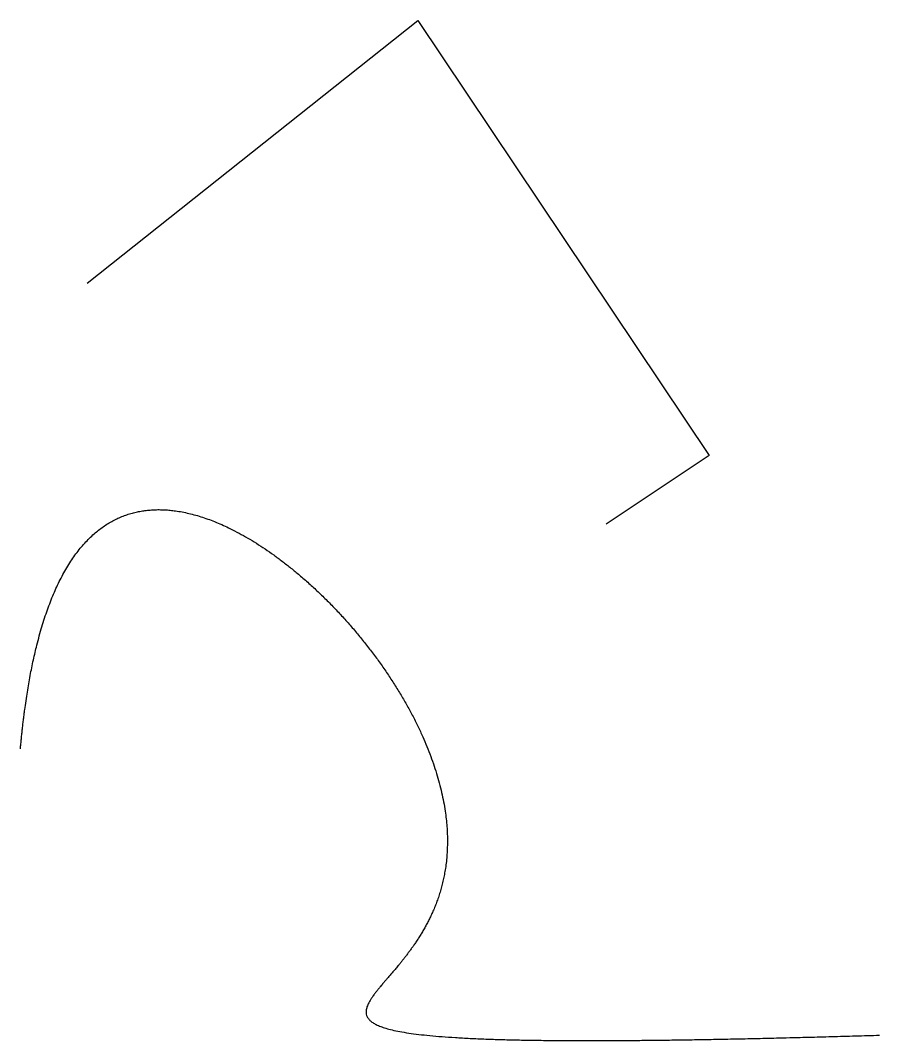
# Model space of a CAD drawing. Extents: x -0.04 to 0.02, y -0.0254 to 0.0459.
import ezdxf

# ---------------------------------------------------------------- set-up
doc = ezdxf.new("R2010")
doc.units = 0
doc.layers.get('0').update_dxf_attribs({"linetype": 'CONTINUOUS'})

msp = doc.modelspace()

# ---------------------------------------------------------------- linework, layer by layer
for p, q in [((-0.03533, 0.027534), (-0.012237, 0.04589)), ((-0.012237, 0.04589), (0.008092, 0.015494)), ((0.008092, 0.015494), (0.000904, 0.010686))]:
    msp.add_line(p, q)
msp.add_open_spline([(-0.04, -0.005), (-0.039844, -0.003257), (-0.039441, 0.000002), (-0.038566, 0.004207), (-0.036853, 0.008441), (-0.033824, 0.011445), (-0.029997, 0.012214), (-0.025564, 0.010902), (-0.020877, 0.007818), (-0.016454, 0.003447), (-0.012845, -0.001643), (-0.010531, -0.006868), (-0.009794, -0.011715), (-0.010618, -0.015805), (-0.012516, -0.018995), (-0.014658, -0.021339), (-0.016107, -0.022992), (-0.016038, -0.024125), (-0.013922, -0.024859), (-0.009437, -0.025279), (-0.002422, -0.025436), (0.005258, -0.025373), (0.012179, -0.025225), (0.017307, -0.025083), (0.02, -0.025)], degree=5)

doc.saveas('drawing.dxf')
